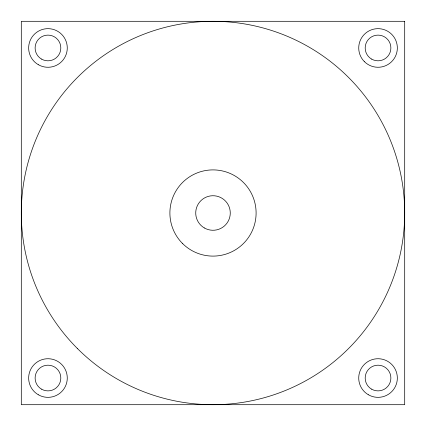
<?xml version="1.0" encoding="UTF-8"?>
<svg xmlns="http://www.w3.org/2000/svg" width="426" height="426" viewBox="0 0 426 426"><rect width="100%" height="100%" fill="white"/><g stroke="black" fill="none" stroke-linecap="round" stroke-linejoin="round"><path stroke-width="0.64" d="M404.7 21.3L21.3 21.3L21.3 404.7L404.7 404.7L404.7 21.3M77.447 348.553A191.7 191.7 0 0 0 398.166 262.613A191.7 191.7 0 0 0 163.387 27.834A191.7 191.7 0 0 0 77.447 348.553M182.52 243.48A43.106 43.106 0 0 0 254.636 224.156A43.106 43.106 0 0 0 201.844 171.364A43.106 43.106 0 0 0 182.52 243.48M368.378 394.758A19.308 19.308 0 0 0 397.341 378.032A19.308 19.308 0 0 0 368.378 361.312A19.308 19.308 0 0 0 368.378 394.758M38.313 394.758A19.308 19.308 0 0 0 67.276 378.032A19.308 19.308 0 0 0 38.313 361.312A19.308 19.308 0 0 0 38.313 394.758M204.363 227.958A17.269 17.269 0 0 0 230.269 213A17.269 17.269 0 0 0 204.363 198.042A17.269 17.269 0 0 0 204.363 227.958M371.61 389.162A12.849 12.849 0 0 0 390.882 378.032A12.849 12.849 0 0 0 371.61 366.908A12.849 12.849 0 0 0 371.61 389.162M371.61 59.092A12.849 12.849 0 0 0 390.882 47.968A12.849 12.849 0 0 0 371.61 36.838A12.849 12.849 0 0 0 371.61 59.092M38.313 64.688A19.308 19.308 0 0 0 67.276 47.968A19.308 19.308 0 0 0 38.313 31.242A19.308 19.308 0 0 0 38.313 64.688M364.384 61.616A19.308 19.308 0 0 0 396.686 52.962A19.308 19.308 0 0 0 373.038 29.314A19.308 19.308 0 0 0 364.384 61.616M41.54 389.162A12.849 12.849 0 0 0 60.817 378.032A12.849 12.849 0 0 0 41.54 366.908A12.849 12.849 0 0 0 41.54 389.162M41.54 59.092A12.849 12.849 0 0 0 60.817 47.968A12.849 12.849 0 0 0 41.54 36.838A12.849 12.849 0 0 0 41.54 59.092"/></g></svg>
